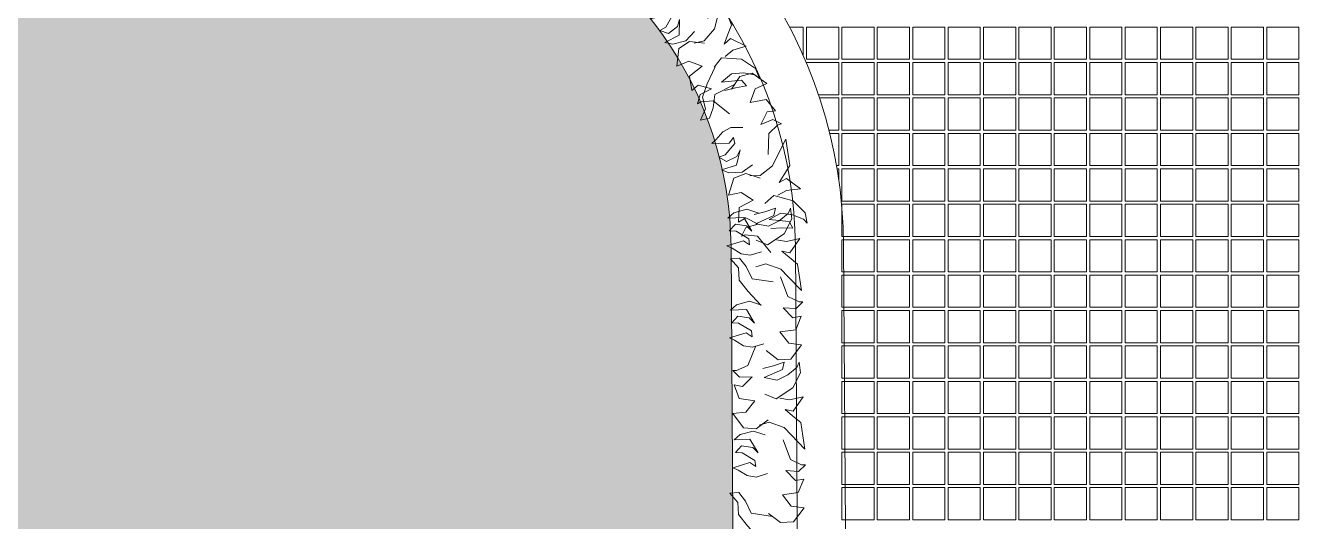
# Model space of a CAD drawing. Header units: millimetres. Extents: x -225363 to 347188, y -782467 to 813415.
# Drawn here: x 15672 to 19634, y 8740 to 10280 of the extents above; entities that cross this region are included whole.
import ezdxf

# ---------------------------------------------------------------- set-up
doc = ezdxf.new("R2010")
doc.units = ezdxf.units.MM
doc.layers.add('Xref SCN', color=8, linetype='Continuous', lineweight=0)

# ---------------------------------------------------------------- blocks, each defined once
blk = doc.blocks.new('tre')
at = {"layer": 'Xref SCN', "ltscale": 100}
for points in [[(220, 3680), (-60, 3640), (-140, 3480), (-230, 3370), (-350, 3380), (-240, 3500), (-230, 3660), (-110, 3810), (60, 3990)], [(350, 2660), (450, 2920), (600, 2990), (650, 2990), (560, 3080), (390, 3070), (520, 3200), (630, 3180), (560, 3360), (350, 3390), (470, 3540), (640, 3560), (500, 3750), (330, 3760), (170, 3640)], [(150, 3110), (0, 3160), (-120, 3140), (-240, 3070), (-310, 3040), (-90, 2970), (-10, 3020), (-20, 2940), (-190, 2840), (-280, 2840), (-200, 2750), (-50, 2770), (20, 2840), (-90, 2660), (-300, 2670), (-220, 2600), (-50, 2550), (110, 2600)], [(300, 2110), (430, 2130), (610, 2090), (480, 2280), (370, 2260), (470, 2340), (580, 2430), (640, 2780), (460, 2600), (360, 2500), (160, 2430), (30, 2470)], [(-30, 1420), (-130, 1680), (-280, 1750), (-330, 1750), (-240, 1840), (-70, 1830), (-200, 1960), (-310, 1940), (-240, 2120), (-30, 2150), (-150, 2300), (-320, 2320), (-180, 2510), (-10, 2520), (150, 2400)], [(70, 1720), (210, 1680), (350, 1630), (330, 1730), (90, 1840), (260, 1870), (400, 1800), (520, 1700), (550, 1630), (570, 1770), (470, 1970), (250, 2120), (100, 2060)], [(290, 500), (390, 760), (540, 830), (590, 830), (500, 920), (330, 910), (460, 1040), (570, 1020), (500, 1200), (290, 1230), (410, 1380), (580, 1400), (440, 1590), (270, 1600), (110, 1480)], [(80, 1390), (-70, 1440), (-190, 1420), (-310, 1350), (-380, 1320), (-160, 1250), (-80, 1300), (-90, 1220), (-260, 1120), (-350, 1120), (-270, 1030), (-120, 1050), (-50, 1120), (-160, 940), (-370, 950), (-290, 880), (-120, 830), (40, 880)], [(190, 570), (-90, 530), (-170, 370), (-260, 260), (-380, 270), (-270, 390), (-260, 550), (-140, 700), (30, 880)], [(230, 10), (360, 30), (540, -10), (410, 180), (300, 160), (400, 240), (510, 330), (570, 680), (390, 500), (290, 400), (90, 330), (-40, 370)], [(30, 170), (-120, 220), (-240, 200), (-360, 130), (-430, 100), (-210, 30), (-130, 80), (-140, 0), (-310, -100), (-400, -100), (-320, -190), (-170, -170), (-100, -100), (-210, -280), (-420, -270), (-340, -340), (-170, -390), (-10, -340)], [(-70, -320), (70, -360), (210, -410), (190, -310), (-50, -200), (120, -170), (260, -240), (380, -340), (410, -410), (430, -270), (330, -70), (110, 80), (-40, 20)]]:
    blk.add_lwpolyline(points, dxfattribs=at)
blk = doc.blocks.new('A$Cf999fc33')
at = {"layer": 'Xref SCN', "ltscale": 100}
for points in [[(73.8, 192), (72.9, 226.1), (69.8, 260.7), (91.3, 250.4), (102.2, 189.5), (118.9, 226.3), (111.2, 262.2), (95.5, 295.2), (81.4, 306.1), (114.3, 302.5), (153.8, 268.1), (175, 209.5), (152.7, 179)], [(175.7, 221.4), (187.8, 249.7), (189.2, 292.9), (224.7, 252.3), (213.8, 228.5), (237.7, 246.5), (264.5, 266.2), (347.4, 259.4), (296.1, 229.1), (267.6, 212.3), (240.1, 171), (241.5, 139.2)], [(303.3, 200.7), (368.1, 208.2), (392.7, 238.1), (395.6, 249.5), (410.7, 223.8), (398.6, 185.8), (435.6, 207.7), (437.5, 233.8), (474.2, 207.5), (468.8, 158.1), (509.8, 176.6), (524.2, 214), (559.1, 171.1), (551.5, 132), (515, 102.7)], [(0, 186.8), (53.1, 149), (60.2, 110.9), (57.3, 99.6), (83, 114.7), (90.6, 153.9), (112.5, 116.8), (101.6, 93), (146.5, 98.4), (165.5, 144.3), (192.5, 108.3), (187.1, 68.6), (238.4, 89.3), (250.5, 127.2), (232.7, 170.5)], [(393.6, 129.1), (396.2, 92.2), (384.7, 66.1), (361.8, 43), (350.9, 28.9), (347.9, 82.9), (363.9, 98.1), (345.2, 100.5), (312.6, 67.8), (307.4, 47.4), (291.6, 70.7), (304.9, 103.6), (324.8, 115.4), (277.6, 100.9), (267.6, 52.7), (256.4, 75), (255, 116.4), (275.7, 149.8)], [(526.9, 111.7), (501.6, 50.6), (460.6, 41.8), (430.4, 27.8), (425.7, 0), (459.3, 17.9), (496.2, 10.9), (537.2, 29.3), (587.9, 57.4)]]:
    blk.add_lwpolyline(points, dxfattribs=at)
blk = doc.blocks.new('A$C997e597b')
at = {"layer": 'Xref SCN', "ltscale": 3}
for points in [[(14358.3, 4500), (14400.7, 4500), (14400.7, 4410.9)], [(14410.7, 4387.5), (14410.7, 4390), (14510.7, 4390), (14510.7, 4290), (14447.4, 4290)], [(14450.7, 4280), (14510.7, 4280), (14510.7, 4180), (14479.9, 4180)], [(14482.4, 4170), (14510.7, 4170), (14510.7, 4070), (14503.5, 4070)], [(14505.2, 4060), (14510.7, 4060), (14510.7, 4024.8)]]:
    blk.add_lwpolyline(points, dxfattribs=at)
for points in [[(14410.7, 4500), (14510.7, 4500), (14510.7, 4400), (14410.7, 4400)], [(14520.7, 4500), (14620.7, 4500), (14620.7, 4400), (14520.7, 4400)], [(14630.7, 4500), (14730.7, 4500), (14730.7, 4400), (14630.7, 4400)], [(14740.7, 4500), (14840.7, 4500), (14840.7, 4400), (14740.7, 4400)], [(14850.7, 4500), (14950.7, 4500), (14950.7, 4400), (14850.7, 4400)], [(14960.7, 4500), (15060.7, 4500), (15060.7, 4400), (14960.7, 4400)], [(15070.7, 4500), (15170.7, 4500), (15170.7, 4400), (15070.7, 4400)], [(15180.7, 4500), (15280.7, 4500), (15280.7, 4400), (15180.7, 4400)], [(15290.7, 4500), (15390.7, 4500), (15390.7, 4400), (15290.7, 4400)], [(15400.7, 4500), (15500.7, 4500), (15500.7, 4400), (15400.7, 4400)], [(15510.7, 4500), (15610.7, 4500), (15610.7, 4400), (15510.7, 4400)], [(15620.7, 4500), (15720.7, 4500), (15720.7, 4400), (15620.7, 4400)], [(15730.7, 4500), (15830.7, 4500), (15830.7, 4400), (15730.7, 4400)], [(15840.7, 4500), (15940.7, 4500), (15940.7, 4400), (15840.7, 4400)], [(14520.7, 4390), (14620.7, 4390), (14620.7, 4290), (14520.7, 4290)], [(14630.7, 4390), (14730.7, 4390), (14730.7, 4290), (14630.7, 4290)], [(14740.7, 4390), (14840.7, 4390), (14840.7, 4290), (14740.7, 4290)], [(14850.7, 4390), (14950.7, 4390), (14950.7, 4290), (14850.7, 4290)], [(14960.7, 4390), (15060.7, 4390), (15060.7, 4290), (14960.7, 4290)], [(15070.7, 4390), (15170.7, 4390), (15170.7, 4290), (15070.7, 4290)], [(15180.7, 4390), (15280.7, 4390), (15280.7, 4290), (15180.7, 4290)], [(15290.7, 4390), (15390.7, 4390), (15390.7, 4290), (15290.7, 4290)], [(15400.7, 4390), (15500.7, 4390), (15500.7, 4290), (15400.7, 4290)], [(15510.7, 4390), (15610.7, 4390), (15610.7, 4290), (15510.7, 4290)], [(15620.7, 4390), (15720.7, 4390), (15720.7, 4290), (15620.7, 4290)], [(15730.7, 4390), (15830.7, 4390), (15830.7, 4290), (15730.7, 4290)], [(15840.7, 4390), (15940.7, 4390), (15940.7, 4290), (15840.7, 4290)], [(14520.7, 4280), (14620.7, 4280), (14620.7, 4180), (14520.7, 4180)], [(14630.7, 4280), (14730.7, 4280), (14730.7, 4180), (14630.7, 4180)], [(14740.7, 4280), (14840.7, 4280), (14840.7, 4180), (14740.7, 4180)], [(14850.7, 4280), (14950.7, 4280), (14950.7, 4180), (14850.7, 4180)], [(14960.7, 4280), (15060.7, 4280), (15060.7, 4180), (14960.7, 4180)], [(15070.7, 4280), (15170.7, 4280), (15170.7, 4180), (15070.7, 4180)], [(15180.7, 4280), (15280.7, 4280), (15280.7, 4180), (15180.7, 4180)], [(15290.7, 4280), (15390.7, 4280), (15390.7, 4180), (15290.7, 4180)], [(15400.7, 4280), (15500.7, 4280), (15500.7, 4180), (15400.7, 4180)], [(15510.7, 4280), (15610.7, 4280), (15610.7, 4180), (15510.7, 4180)], [(15620.7, 4280), (15720.7, 4280), (15720.7, 4180), (15620.7, 4180)], [(15730.7, 4280), (15830.7, 4280), (15830.7, 4180), (15730.7, 4180)], [(15840.7, 4280), (15940.7, 4280), (15940.7, 4180), (15840.7, 4180)], [(14520.7, 4170), (14620.7, 4170), (14620.7, 4070), (14520.7, 4070)], [(14630.7, 4170), (14730.7, 4170), (14730.7, 4070), (14630.7, 4070)], [(14740.7, 4170), (14840.7, 4170), (14840.7, 4070), (14740.7, 4070)], [(14850.7, 4170), (14950.7, 4170), (14950.7, 4070), (14850.7, 4070)], [(14960.7, 4170), (15060.7, 4170), (15060.7, 4070), (14960.7, 4070)], [(15070.7, 4170), (15170.7, 4170), (15170.7, 4070), (15070.7, 4070)], [(15180.7, 4170), (15280.7, 4170), (15280.7, 4070), (15180.7, 4070)], [(15290.7, 4170), (15390.7, 4170), (15390.7, 4070), (15290.7, 4070)], [(15400.7, 4170), (15500.7, 4170), (15500.7, 4070), (15400.7, 4070)], [(15510.7, 4170), (15610.7, 4170), (15610.7, 4070), (15510.7, 4070)], [(15620.7, 4170), (15720.7, 4170), (15720.7, 4070), (15620.7, 4070)], [(15730.7, 4170), (15830.7, 4170), (15830.7, 4070), (15730.7, 4070)], [(15840.7, 4170), (15940.7, 4170), (15940.7, 4070), (15840.7, 4070)], [(14520.7, 4060), (14620.7, 4060), (14620.7, 3960), (14520.7, 3960)], [(14630.7, 4060), (14730.7, 4060), (14730.7, 3960), (14630.7, 3960)], [(14740.7, 4060), (14840.7, 4060), (14840.7, 3960), (14740.7, 3960)], [(14850.7, 4060), (14950.7, 4060), (14950.7, 3960), (14850.7, 3960)], [(14960.7, 4060), (15060.7, 4060), (15060.7, 3960), (14960.7, 3960)], [(15070.7, 4060), (15170.7, 4060), (15170.7, 3960), (15070.7, 3960)], [(15180.7, 4060), (15280.7, 4060), (15280.7, 3960), (15180.7, 3960)], [(15290.7, 4060), (15390.7, 4060), (15390.7, 3960), (15290.7, 3960)], [(15400.7, 4060), (15500.7, 4060), (15500.7, 3960), (15400.7, 3960)], [(15510.7, 4060), (15610.7, 4060), (15610.7, 3960), (15510.7, 3960)], [(15620.7, 4060), (15720.7, 4060), (15720.7, 3960), (15620.7, 3960)], [(15730.7, 4060), (15830.7, 4060), (15830.7, 3960), (15730.7, 3960)], [(15840.7, 4060), (15940.7, 4060), (15940.7, 3960), (15840.7, 3960)], [(14520.7, 3950), (14620.7, 3950), (14620.7, 3850), (14520.7, 3850)], [(14630.7, 3950), (14730.7, 3950), (14730.7, 3850), (14630.7, 3850)], [(14740.7, 3950), (14840.7, 3950), (14840.7, 3850), (14740.7, 3850)], [(14850.7, 3950), (14950.7, 3950), (14950.7, 3850), (14850.7, 3850)], [(14960.7, 3950), (15060.7, 3950), (15060.7, 3850), (14960.7, 3850)], [(15070.7, 3950), (15170.7, 3950), (15170.7, 3850), (15070.7, 3850)], [(15180.7, 3950), (15280.7, 3950), (15280.7, 3850), (15180.7, 3850)], [(15290.7, 3950), (15390.7, 3950), (15390.7, 3850), (15290.7, 3850)], [(15400.7, 3950), (15500.7, 3950), (15500.7, 3850), (15400.7, 3850)], [(15510.7, 3950), (15610.7, 3950), (15610.7, 3850), (15510.7, 3850)], [(15620.7, 3950), (15720.7, 3950), (15720.7, 3850), (15620.7, 3850)], [(15730.7, 3950), (15830.7, 3950), (15830.7, 3850), (15730.7, 3850)], [(15840.7, 3950), (15940.7, 3950), (15940.7, 3850), (15840.7, 3850)], [(14520.7, 3840), (14620.7, 3840), (14620.7, 3740), (14520.7, 3740)], [(14630.7, 3840), (14730.7, 3840), (14730.7, 3740), (14630.7, 3740)], [(14740.7, 3840), (14840.7, 3840), (14840.7, 3740), (14740.7, 3740)], [(14850.7, 3840), (14950.7, 3840), (14950.7, 3740), (14850.7, 3740)], [(14960.7, 3840), (15060.7, 3840), (15060.7, 3740), (14960.7, 3740)], [(15070.7, 3840), (15170.7, 3840), (15170.7, 3740), (15070.7, 3740)], [(15180.7, 3840), (15280.7, 3840), (15280.7, 3740), (15180.7, 3740)], [(15290.7, 3840), (15390.7, 3840), (15390.7, 3740), (15290.7, 3740)], [(15400.7, 3840), (15500.7, 3840), (15500.7, 3740), (15400.7, 3740)], [(15510.7, 3840), (15610.7, 3840), (15610.7, 3740), (15510.7, 3740)], [(15620.7, 3840), (15720.7, 3840), (15720.7, 3740), (15620.7, 3740)], [(15730.7, 3840), (15830.7, 3840), (15830.7, 3740), (15730.7, 3740)], [(15840.7, 3840), (15940.7, 3840), (15940.7, 3740), (15840.7, 3740)], [(14520.7, 3730), (14620.7, 3730), (14620.7, 3630), (14520.7, 3630)], [(14630.7, 3730), (14730.7, 3730), (14730.7, 3630), (14630.7, 3630)], [(14740.7, 3730), (14840.7, 3730), (14840.7, 3630), (14740.7, 3630)], [(14850.7, 3730), (14950.7, 3730), (14950.7, 3630), (14850.7, 3630)], [(14960.7, 3730), (15060.7, 3730), (15060.7, 3630), (14960.7, 3630)], [(15070.7, 3730), (15170.7, 3730), (15170.7, 3630), (15070.7, 3630)], [(15180.7, 3730), (15280.7, 3730), (15280.7, 3630), (15180.7, 3630)], [(15290.7, 3730), (15390.7, 3730), (15390.7, 3630), (15290.7, 3630)], [(15400.7, 3730), (15500.7, 3730), (15500.7, 3630), (15400.7, 3630)], [(15510.7, 3730), (15610.7, 3730), (15610.7, 3630), (15510.7, 3630)], [(15620.7, 3730), (15720.7, 3730), (15720.7, 3630), (15620.7, 3630)], [(15730.7, 3730), (15830.7, 3730), (15830.7, 3630), (15730.7, 3630)], [(15840.7, 3730), (15940.7, 3730), (15940.7, 3630), (15840.7, 3630)], [(14520.7, 3620), (14620.7, 3620), (14620.7, 3520), (14520.7, 3520)], [(14630.7, 3620), (14730.7, 3620), (14730.7, 3520), (14630.7, 3520)], [(14740.7, 3620), (14840.7, 3620), (14840.7, 3520), (14740.7, 3520)], [(14850.7, 3620), (14950.7, 3620), (14950.7, 3520), (14850.7, 3520)], [(14960.7, 3620), (15060.7, 3620), (15060.7, 3520), (14960.7, 3520)], [(15070.7, 3620), (15170.7, 3620), (15170.7, 3520), (15070.7, 3520)], [(15180.7, 3620), (15280.7, 3620), (15280.7, 3520), (15180.7, 3520)], [(15290.7, 3620), (15390.7, 3620), (15390.7, 3520), (15290.7, 3520)], [(15400.7, 3620), (15500.7, 3620), (15500.7, 3520), (15400.7, 3520)], [(15510.7, 3620), (15610.7, 3620), (15610.7, 3520), (15510.7, 3520)], [(15620.7, 3620), (15720.7, 3620), (15720.7, 3520), (15620.7, 3520)], [(15730.7, 3620), (15830.7, 3620), (15830.7, 3520), (15730.7, 3520)], [(15840.7, 3620), (15940.7, 3620), (15940.7, 3520), (15840.7, 3520)], [(14520.7, 3510), (14620.7, 3510), (14620.7, 3410), (14520.7, 3410)], [(14630.7, 3510), (14730.7, 3510), (14730.7, 3410), (14630.7, 3410)], [(14740.7, 3510), (14840.7, 3510), (14840.7, 3410), (14740.7, 3410)], [(14850.7, 3510), (14950.7, 3510), (14950.7, 3410), (14850.7, 3410)], [(14960.7, 3510), (15060.7, 3510), (15060.7, 3410), (14960.7, 3410)], [(15070.7, 3510), (15170.7, 3510), (15170.7, 3410), (15070.7, 3410)], [(15180.7, 3510), (15280.7, 3510), (15280.7, 3410), (15180.7, 3410)], [(15290.7, 3510), (15390.7, 3510), (15390.7, 3410), (15290.7, 3410)], [(15400.7, 3510), (15500.7, 3510), (15500.7, 3410), (15400.7, 3410)], [(15510.7, 3510), (15610.7, 3510), (15610.7, 3410), (15510.7, 3410)], [(15620.7, 3510), (15720.7, 3510), (15720.7, 3410), (15620.7, 3410)], [(15730.7, 3510), (15830.7, 3510), (15830.7, 3410), (15730.7, 3410)], [(15840.7, 3510), (15940.7, 3510), (15940.7, 3410), (15840.7, 3410)], [(14520.7, 3400), (14620.7, 3400), (14620.7, 3300), (14520.7, 3300)], [(14630.7, 3400), (14730.7, 3400), (14730.7, 3300), (14630.7, 3300)], [(14740.7, 3400), (14840.7, 3400), (14840.7, 3300), (14740.7, 3300)], [(14850.7, 3400), (14950.7, 3400), (14950.7, 3300), (14850.7, 3300)], [(14960.7, 3400), (15060.7, 3400), (15060.7, 3300), (14960.7, 3300)], [(15070.7, 3400), (15170.7, 3400), (15170.7, 3300), (15070.7, 3300)], [(15180.7, 3400), (15280.7, 3400), (15280.7, 3300), (15180.7, 3300)], [(15290.7, 3400), (15390.7, 3400), (15390.7, 3300), (15290.7, 3300)], [(15400.7, 3400), (15500.7, 3400), (15500.7, 3300), (15400.7, 3300)], [(15510.7, 3400), (15610.7, 3400), (15610.7, 3300), (15510.7, 3300)], [(15620.7, 3400), (15720.7, 3400), (15720.7, 3300), (15620.7, 3300)], [(15730.7, 3400), (15830.7, 3400), (15830.7, 3300), (15730.7, 3300)], [(15840.7, 3400), (15940.7, 3400), (15940.7, 3300), (15840.7, 3300)], [(14520.7, 3290), (14620.7, 3290), (14620.7, 3190), (14520.7, 3190)], [(14630.7, 3290), (14730.7, 3290), (14730.7, 3190), (14630.7, 3190)], [(14740.7, 3290), (14840.7, 3290), (14840.7, 3190), (14740.7, 3190)], [(14850.7, 3290), (14950.7, 3290), (14950.7, 3190), (14850.7, 3190)], [(14960.7, 3290), (15060.7, 3290), (15060.7, 3190), (14960.7, 3190)], [(15070.7, 3290), (15170.7, 3290), (15170.7, 3190), (15070.7, 3190)], [(15180.7, 3290), (15280.7, 3290), (15280.7, 3190), (15180.7, 3190)], [(15290.7, 3290), (15390.7, 3290), (15390.7, 3190), (15290.7, 3190)], [(15400.7, 3290), (15500.7, 3290), (15500.7, 3190), (15400.7, 3190)], [(15510.7, 3290), (15610.7, 3290), (15610.7, 3190), (15510.7, 3190)], [(15620.7, 3290), (15720.7, 3290), (15720.7, 3190), (15620.7, 3190)], [(15730.7, 3290), (15830.7, 3290), (15830.7, 3190), (15730.7, 3190)], [(15840.7, 3290), (15940.7, 3290), (15940.7, 3190), (15840.7, 3190)], [(14520.7, 3180), (14620.7, 3180), (14620.7, 3080), (14520.7, 3080)], [(14630.7, 3180), (14730.7, 3180), (14730.7, 3080), (14630.7, 3080)], [(14740.7, 3180), (14840.7, 3180), (14840.7, 3080), (14740.7, 3080)], [(14850.7, 3180), (14950.7, 3180), (14950.7, 3080), (14850.7, 3080)], [(14960.7, 3180), (15060.7, 3180), (15060.7, 3080), (14960.7, 3080)], [(15070.7, 3180), (15170.7, 3180), (15170.7, 3080), (15070.7, 3080)], [(15180.7, 3180), (15280.7, 3180), (15280.7, 3080), (15180.7, 3080)], [(15290.7, 3180), (15390.7, 3180), (15390.7, 3080), (15290.7, 3080)], [(15400.7, 3180), (15500.7, 3180), (15500.7, 3080), (15400.7, 3080)], [(15510.7, 3180), (15610.7, 3180), (15610.7, 3080), (15510.7, 3080)], [(15620.7, 3180), (15720.7, 3180), (15720.7, 3080), (15620.7, 3080)], [(15730.7, 3180), (15830.7, 3180), (15830.7, 3080), (15730.7, 3080)], [(15840.7, 3180), (15940.7, 3180), (15940.7, 3080), (15840.7, 3080)], [(14520.7, 3070), (14620.7, 3070), (14620.7, 2970), (14520.7, 2970)], [(14630.7, 3070), (14730.7, 3070), (14730.7, 2970), (14630.7, 2970)], [(14740.7, 3070), (14840.7, 3070), (14840.7, 2970), (14740.7, 2970)], [(14850.7, 3070), (14950.7, 3070), (14950.7, 2970), (14850.7, 2970)], [(14960.7, 3070), (15060.7, 3070), (15060.7, 2970), (14960.7, 2970)], [(15070.7, 3070), (15170.7, 3070), (15170.7, 2970), (15070.7, 2970)], [(15180.7, 3070), (15280.7, 3070), (15280.7, 2970), (15180.7, 2970)], [(15290.7, 3070), (15390.7, 3070), (15390.7, 2970), (15290.7, 2970)], [(15400.7, 3070), (15500.7, 3070), (15500.7, 2970), (15400.7, 2970)], [(15510.7, 3070), (15610.7, 3070), (15610.7, 2970), (15510.7, 2970)], [(15620.7, 3070), (15720.7, 3070), (15720.7, 2970), (15620.7, 2970)], [(15730.7, 3070), (15830.7, 3070), (15830.7, 2970), (15730.7, 2970)], [(15840.7, 3070), (15940.7, 3070), (15940.7, 2970), (15840.7, 2970)]]:
    blk.add_lwpolyline(points, close=True, dxfattribs=at)
blk = doc.blocks.new('Xref SCN')
at = {"layer": 'Xref SCN', "ltscale": 3}
h = blk.add_hatch(dxfattribs=at)
h.set_pattern_fill('CROSS', color=256, scale=30, angle=197)
h.set_pattern_definition([(197, (-1424125.8, -442865.07), (-126.479246, -237.872866), [95.25, -285.75]), (287, (-1424185.26, -442833.45), (237.872866, -126.479246), [95.25, -285.75])])
edge = h.paths.add_edge_path()
edge.add_line((10158.3, 16567.3), (1851.3, 14451.4))
edge.add_arc((2136.7, 13337.4), 1150, 104.3699, 180.3856)
edge.add_line((986.8, 13329.7), (1035.4, 6105.3))
edge.add_arc((2185.4, 6113.1), 1150, 180.3856, 250.1333)
edge.add_arc((-23.6, -0.1), 5350, 54.441, 70.1333, ccw=False)
edge.add_arc((3168.4, 4685.8), 343.2, 256.3943, 333.3422)
edge.add_arc((7788.2, 2340.3), 4837.9, 44.3307, 153.0645, ccw=False)
edge.add_arc((13743.2, 8157.8), 3487.1, 224.3307, 435.8788)
edge.add_arc((16212.7, 17236.7), 5922.7, 187.71586, 254.13812, ccw=False)
edge.add_arc((10541.9, 16468.3), 200, 187.6327, 187.7159, ccw=False)
edge.add_arc((10195, 16421.9), 150, 7.6327, 104.1621)
edge = h.paths.add_edge_path()
edge.add_arc((-13757.9, 9268.2), 1150, 104.3599, 180.4403)
edge.add_line((-14907.8, 9259.4), (-14907.8, 2149))
edge.add_arc((-13757.9, 2157.9), 1150, 180.4403, 270.3856)
edge.add_line((-13750.1, 1007.9), (-6129, 1058.9))
edge.add_arc((-6136.7, 2208.8), 1150, 270.3859, 340.1337)
edge.add_arc((-23.6, -0.1), 5350, 110.6378, 160.1333, ccw=False)
edge.add_arc((-2314.5, 6082.8), 1150, 290.6378, 360.3856)
edge.add_line((-1164.6, 6090.5), (-1205.6, 12195.1))
edge.add_arc((-2355.6, 12187.3), 1150, 0.3856, 104.3599)
edge.add_line((-2640.8, 13301.4), (-14043.1, 10382.3))
edge = h.paths.add_edge_path()
edge.add_line((-13750.1, -8364.8), (-2217.8, -8288))
edge.add_arc((-2225.6, -7138), 1150, 270.3861, 360.3861)
edge.add_line((-1075.6, -7130.3), (-1082.5, -6105.5))
edge.add_arc((-2232.5, -6113.2), 1150, 0.3856, 70.1333)
edge.add_arc((-23.6, -0.1), 5350, 200.6378, 250.1333, ccw=False)
edge.add_arc((-6106.4, -2291.1), 1150, 20.6378, 90.3856)
edge.add_line((-6114.2, -1141.1), (-13765.6, -1192.1))
edge.add_arc((-13757.8, -2342), 1150, 90.3861, 180.441)
edge.add_line((-14907.8, -2350.9), (-14907.8, -7223.7))
edge.add_arc((-13757.9, -7214.9), 1150, 180.4404, 270.3856)
edge.add_arc((-13747.8, -8714.8), 350, 90.3818, 90.3856, ccw=False)
at = {"layer": 'Xref SCN'}
for points in [[(-13747.8, -8714.8), (-2215.5, -8638, 0.414214), (-725.6, -7127.9), (-732.5, -6103.1, 0.314089), (-1722.7, -4702.5, -0.219386), (-4702.7, -1762.4, 0.314089), (-6116.5, -791.1), (-13767.9, -842.1, 0.414214), (-15257.8, -2352.1), (-15257.8, -7224.9, 0.414214)], [(-13748.8, -8564.8), (-2216.5, -8488, 0.414214), (-875.6, -7128.9), (-882.5, -6104.2, 0.314089), (-1773.7, -4843.6, -0.219386), (-4843.1, -1815.2, 0.314089), (-6115.5, -941.1), (-13766.9, -992.1, 0.41432), (-15107.8, -2351.6), (-15107.8, -7224.4, 0.414107), (-13748.8, -8564.8, -0.000016)], [(-13750.1, -8364.8), (-2217.8, -8288, 0.414214), (-1075.6, -7130.3), (-1082.5, -6105.5, 0.314089), (-1841.7, -5031.7, -0.219386), (-5030.2, -1885.7, 0.314089), (-6114.2, -1141.1), (-13765.6, -1192.1, 0.414494), (-14907.8, -2350.9), (-14907.8, -7223.7, 0.413933), (-13750.1, -8364.8, -0.000016)]]:
    blk.add_lwpolyline(points, format="xyb", close=True, dxfattribs=at)
at = {"layer": 'Xref SCN', "ltscale": 3}
blk.add_blockref('A$C997e597b', (-15258.6, -9923.8), dxfattribs=at)
at = {"layer": 'Xref SCN', "ltscale": 100, "xscale": -1}
for p, rotation in [((-1266.9, -5743.5), 285.529227784453), ((-1144.7, -6137.3), 274.3523257281423)]:
    blk.add_blockref('A$Cf999fc33', p, dxfattribs=dict(at, rotation=rotation))
at = {"layer": 'Xref SCN', "xscale": -0.2340913466629827, "yscale": 0.2340913466629827, "zscale": 0.2340913466629827, "rotation": 179.2799666287764}
blk.add_blockref('tre', (-994.7, -6081.2), dxfattribs=at)

msp = doc.modelspace()

# ---------------------------------------------------------------- block references
msp.add_blockref('Xref SCN', (18946.5, 15699))

doc.saveas('drawing.dxf')
